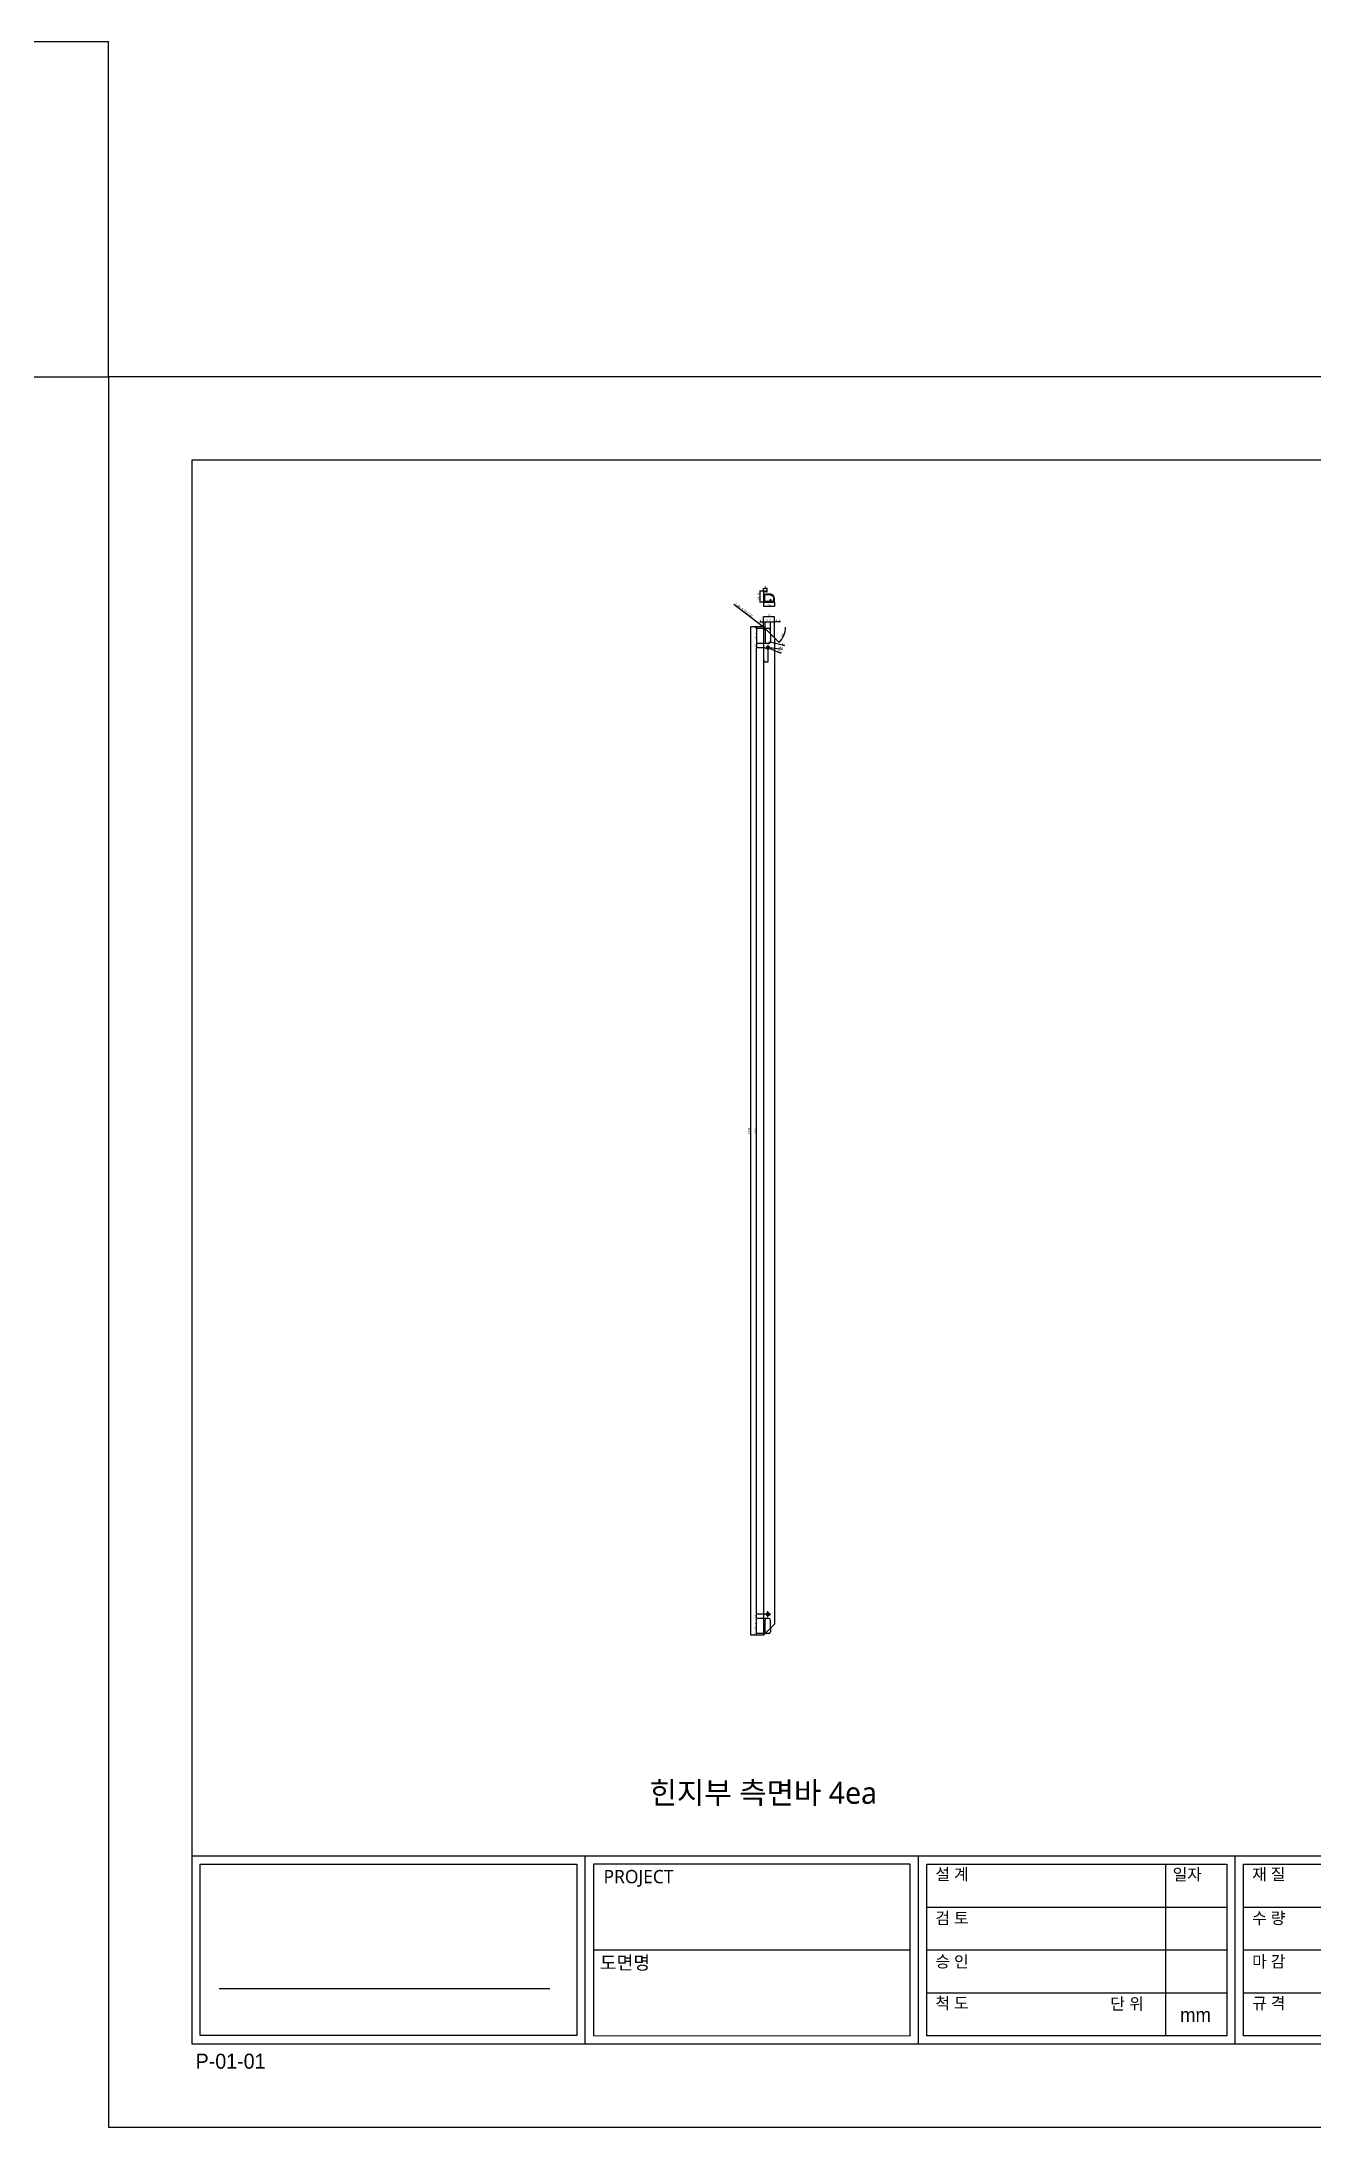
# Model space of a CAD drawing. Header units: millimetres. Extents: x -44117 to 256353, y -2095463 to 65325.
# Drawn here: x -16519 to -13493, y 57733 to 62698 of the extents above; entities that cross this region are included whole.
import ezdxf

# ---------------------------------------------------------------- set-up
doc = ezdxf.new("R2010")
doc.units = ezdxf.units.MM
doc.header["$LTSCALE"] = 10
doc.linetypes.add('CENTER', pattern=[50.8, 31.75, -6.35, 6.35, -6.35])
doc.linetypes.add('HIDDEN', pattern=[9.525, 6.35, -3.175])
doc.layers.add('cen', color=1, linetype='CENTER')
doc.layers.add('hid', color=8, linetype='HIDDEN')
doc.styles.add('고딕', font='')
doc.styles.get('고딕').set_extended_font_data('HYgtrE')
doc.dimstyles.new('hi01 a4 - 1scale', dxfattribs={"dimtxt": 5, "dimasz": 0.5, "dimexe": 0.3, "dimexo": 0.3, "dimgap": 0.2, "dimtad": 1, "dimdec": 1, "dimdsep": 46, "dimtxsty": 'Standard', "dimcen": 1, "dimclrd": 251, "dimclre": 251, "dimclrt": 3, "dimadec": 1, "dimazin": 2, "dimtfac": 1, "dimtdec": 1, "dimtix": 1, "dimtmove": 1, "dimatfit": 3, "dimfxl": 0, "dimarcsym": 0})

# ---------------------------------------------------------------- blocks, each defined once
blk = doc.blocks.new('A$C2EC13F1B')
at = {"color": 7}
for p, q in [((-3.67, -0.83), (-1.17, 4.17)), ((-1.17, 4.17), (1.33, -0.83))]:
    blk.add_line(p, q, dxfattribs=at)
blk.add_lwpolyline([(-3.67, -0.83), (1.33, -0.83)], dxfattribs=at)
blk = doc.blocks.new('a4 1scale')
at = {"color": 8}
for p, q in [((-15144.83, -4477.05), (-14867.83, -4477.05)), ((-15097.66, -4499.61), (-15097.66, -4477.05)), ((-15057.67, -4499.62), (-15057.67, -4477.06)), ((-15028.06, -4478.06), (-15028.06, -4498.62)), ((-15019.68, -4499.62), (-15019.68, -4477.06)), ((-14981.69, -4499.62), (-14981.69, -4477.06)), ((-14943.7, -4499.62), (-14943.7, -4477.06)), ((-14905.71, -4499.62), (-14905.71, -4477.06)), ((-14980.9, -4480.63), (-14944.7, -4480.63)), ((-14975.07, -4480.63), (-14975.07, -4498.62)), ((-14952.08, -4480.63), (-14952.08, -4498.62)), ((-14942.91, -4480.63), (-14906.71, -4480.63)), ((-15056.67, -4483.2), (-15020.68, -4483.2)), ((-15018.68, -4483.2), (-14982.69, -4483.2)), ((-15096.66, -4488.33), (-15058.67, -4488.34)), ((-15056.67, -4488.34), (-15020.68, -4488.34)), ((-15018.68, -4488.34), (-14982.69, -4488.34)), ((-14980.9, -4486.63), (-14944.7, -4486.63)), ((-14942.91, -4486.63), (-14906.71, -4486.63)), ((-15141.53, -4492.95), (-15101.88, -4492.95)), ((-14980.9, -4492.63), (-14944.7, -4492.63)), ((-14942.91, -4492.63), (-14906.71, -4492.63)), ((-15056.67, -4493.48), (-15020.68, -4493.48)), ((-15018.68, -4493.48), (-14982.69, -4493.48))]:
    blk.add_line(p, q, dxfattribs=at)
for points in [[(-15154.83, -4509.61), (-14857.83, -4509.61), (-14857.83, -4299.61), (-15154.83, -4299.61)], [(-15144.83, -4499.61), (-14867.83, -4499.61), (-14867.83, -4309.61), (-15144.83, -4309.61)]]:
    blk.add_lwpolyline(points, close=True)
for points in [[(-15143.82, -4478.05), (-15098.66, -4478.05), (-15098.66, -4498.61), (-15143.83, -4498.61)], [(-15058.67, -4478.06), (-15096.66, -4478.05), (-15096.66, -4498.61), (-15058.66, -4498.62)], [(-15056.67, -4478.06), (-15020.68, -4478.06), (-15020.68, -4498.62), (-15056.67, -4498.62)], [(-15018.68, -4478.06), (-14982.69, -4478.06), (-14982.69, -4498.62), (-15018.68, -4498.62)]]:
    blk.add_lwpolyline(points, close=True, dxfattribs=at)
for points in [[(-14944.7, -4480.63), (-14944.7, -4498.62), (-14980.9, -4498.62), (-14980.9, -4480.63)], [(-14906.71, -4480.63), (-14906.71, -4498.62), (-14942.91, -4498.62), (-14942.91, -4480.63)]]:
    blk.add_lwpolyline(points, dxfattribs=at)
at = {"color": 8, "xscale": 0.7469071166727064, "yscale": 0.7469071166727064, "zscale": 0.7469071166727064}
for p in [(-14977.06, -4485.3), (-14977.06, -4491.3), (-14977.06, -4497.29)]:
    blk.add_blockref('A$C2EC13F1B', p, dxfattribs=at)
at = {"color": 8, "style": '고딕'}
for s, insert, char_height, width, attachment_point in [('{\\fMalgun Gothic|b0|i0|c129|p50;설 계}', (-15055.65, -4478.55), 1.4003, 21.6513, 1), ('{\\fMalgun Gothic|b0|i0|c129|p50;재 질}', (-15017.66, -4478.55), 1.4003, 21.6513, 1), ('{\\fMalgun Gothic|b0|i0|c129|p50;수정사항}', (-14980.67, -4478.55), 1.4003, 21.6513, 1), ('{\\fMalgun Gothic|b0|i0|c129|p50;도면 no.}', (-14941.63, -4478.55), 1.4003, 21.6513, 1), ('{\\fMalgun Gothic|b0|i0|c129|p50;PROJECT}', (-15095.45, -4478.74), 1.6004, 37.4801, 1), ('{\\fGulim|b0|i0|c129|p50;일자}', (-15027.2, -4478.57), 1.4, 24.7824, 1), ('{\\fMalgun Gothic|b0|i0|c129|p50;Note.}', (-14903.64, -4478.55), 1.4003, 21.6513, 1), ('{\\fMalgun Gothic|b0|i0|c129|p50;no.}', (-14980.32, -4481.07), 0.96, 25.9815, 1), ('{\\fMalgun Gothic|b0|i0|c129|p50;내용}', (-14974.49, -4481.07), 0.96, 25.9815, 1), ('{\\fMalgun Gothic|b0|i0|c129|p50;일자}', (-14951.5, -4481.07), 0.96, 25.9815, 1), ('{\\fGulim|b0|i0|c129|p50;완\\fMalgun Gothic|b0|i0|c129|p50;제품}', (-14941.66, -4481.32), 1.4003, 21.6513, 1), ('{\\fMalgun Gothic|b0|i0|c129|p50;검 토}', (-15055.65, -4483.82), 1.4003, 21.6513, 1), ('{\\fMalgun Gothic|b0|i0|c129|p50;수 량}', (-15017.66, -4483.82), 1.4003, 21.6513, 1), ('{\\fMalgun Gothic|b0|i0|c129|p50;반제품}', (-14941.66, -4487.32), 1.4003, 21.6513, 1), ('{\\fMalgun Gothic|b0|i0|c129|p50;도면명}', (-15095.89, -4489.07), 1.6004, 37.4801, 1), ('{\\fMalgun Gothic|b0|i0|c129|p50;승 인}', (-15055.65, -4489.02), 1.4003, 21.6513, 1), ('{\\fMalgun Gothic|b0|i0|c129|p50;마 감}', (-15017.66, -4489.02), 1.4003, 21.6513, 1), ('{\\fMalgun Gothic|b0|i0|c129|p50;Page}', (-14941.66, -4493.32), 1.4003, 21.6513, 1), ('{\\fMalgun Gothic|b0|i0|c129|p50;척 도 }', (-15055.65, -4494.02), 1.4003, 21.6513, 1), ('{\\fGulim|b0|i0|c129|p50;단 위}', (-15034.68, -4494.09), 1.4003, 21.6513, 1), ('mm', (-15024.45, -4496.13), 1.7, 15.2516, 5), ('{\\fMalgun Gothic|b0|i0|c129|p50;규 격 }', (-15017.66, -4494.02), 1.4003, 21.6513, 1), ('{\\C8;P-01-01}', (-15144.37, -4500.78), 1.8004, 27.0059, 1), ('{\\C8;A4 ( 297 X 210 )}', (-14868.4, -4500.78), 1.8004, 27.0059, 3)]:
    blk.add_mtext(s, dxfattribs=dict(at, insert=insert, char_height=char_height, width=width, attachment_point=attachment_point))
blk = doc.blocks.new('*D844')
at = {"color": 251, "lineweight": -2, "transparency": 16777216}
for p, q in [((-14801.7, 61305), (-14801.7, 61329.7)), ((-14801.2, 61329.4), (-14776.2, 61329.4)), ((-14775.7, 61279), (-14775.7, 61329.7))]:
    blk.add_line(p, q, dxfattribs=at)
at = {"color": 251, "transparency": 16777216}
for points in [[(-14801.2, 61329.4), (-14801.2, 61329.3), (-14801.7, 61329.4)], [(-14776.2, 61329.4), (-14776.2, 61329.3), (-14775.7, 61329.4)]]:
    blk.add_solid(points, dxfattribs=at)
at = {"layer": 'Defpoints', "color": 0, "transparency": 16777216}
for p in [(-14775.7, 61329.4), (-14801.7, 61304.7), (-14775.7, 61278.7)]:
    blk.add_point(p, dxfattribs=at)
at = {"color": 3, "transparency": 16777216, "insert": (-14788.7, 61332.1), "char_height": 5, "attachment_point": 5}
blk.add_mtext('26', dxfattribs=at)
blk = doc.blocks.new('*D845')
at = {"color": 251, "lineweight": -2, "transparency": 16777216}
for p, q in [((-14802, 61304.7), (-14818.2, 61304.7)), ((-14794, 61300.7), (-14818.2, 61300.7)), ((-14817.9, 61304.2), (-14817.9, 61301.2))]:
    blk.add_line(p, q, dxfattribs=at)
at = {"color": 251, "transparency": 16777216}
for points in [[(-14818, 61304.2), (-14817.8, 61304.2), (-14817.9, 61304.7)], [(-14818, 61301.2), (-14817.8, 61301.2), (-14817.9, 61300.7)]]:
    blk.add_solid(points, dxfattribs=at)
at = {"layer": 'Defpoints', "color": 0, "transparency": 16777216}
for p in [(-14817.9, 61300.7), (-14801.7, 61304.7), (-14793.7, 61300.7)]:
    blk.add_point(p, dxfattribs=at)
at = {"color": 3, "transparency": 16777216, "insert": (-14820.6, 61302.7), "char_height": 5, "attachment_point": 5, "rotation": 90}
blk.add_mtext('4', dxfattribs=at)
blk = doc.blocks.new('*D846')
at = {"color": 251, "lineweight": -2, "transparency": 16777216}
for p, q in [((-14802, 61300.7), (-14818.2, 61300.7)), ((-14817.9, 61300.2), (-14817.9, 61265.7)), ((-14794, 61265.2), (-14818.2, 61265.2))]:
    blk.add_line(p, q, dxfattribs=at)
at = {"color": 251, "transparency": 16777216}
for points in [[(-14818, 61300.2), (-14817.8, 61300.2), (-14817.9, 61300.7)], [(-14818, 61265.7), (-14817.8, 61265.7), (-14817.9, 61265.2)]]:
    blk.add_solid(points, dxfattribs=at)
at = {"layer": 'Defpoints', "color": 0, "transparency": 16777216}
for p in [(-14801.7, 61300.7), (-14817.9, 61265.2), (-14793.7, 61265.2)]:
    blk.add_point(p, dxfattribs=at)
at = {"color": 3, "transparency": 16777216, "insert": (-14820.6, 61283), "char_height": 5, "attachment_point": 5, "rotation": 90}
blk.add_mtext('35.5', dxfattribs=at)
blk = doc.blocks.new('*D847')
at = {"color": 251, "lineweight": -2, "transparency": 16777216}
for p, q in [((-14802, 61265.2), (-14818.2, 61265.2)), ((-14798.5, 61255.2), (-14818.2, 61255.2)), ((-14817.9, 61264.7), (-14817.9, 61255.7))]:
    blk.add_line(p, q, dxfattribs=at)
at = {"color": 251, "transparency": 16777216}
for points in [[(-14818, 61264.7), (-14817.8, 61264.7), (-14817.9, 61265.2)], [(-14818, 61255.7), (-14817.8, 61255.7), (-14817.9, 61255.2)]]:
    blk.add_solid(points, dxfattribs=at)
at = {"layer": 'Defpoints', "color": 0, "transparency": 16777216}
for p in [(-14817.9, 61255.2), (-14801.7, 61265.2), (-14798.2, 61255.2)]:
    blk.add_point(p, dxfattribs=at)
at = {"color": 3, "transparency": 16777216, "insert": (-14820.6, 61260.2), "char_height": 5, "attachment_point": 5, "rotation": 90}
blk.add_mtext('10', dxfattribs=at)
blk = doc.blocks.new('*D848')
at = {"color": 251, "lineweight": -2, "transparency": 16777216}
blk.add_line((-14775.5, 61278.5), (-14764.3, 61267.4), dxfattribs=at)
blk.add_arc((-14801.7, 61304.7), 52.6, 315.545, 359.455, dxfattribs=at)
at = {"color": 251, "transparency": 16777216}
for points in [[(-14749.2, 61304.2), (-14749.1, 61304.2), (-14749.1, 61304.7)], [(-14764.1, 61267.9), (-14764.3, 61268), (-14764.5, 61267.6)]]:
    blk.add_solid(points, dxfattribs=at)
at = {"layer": 'Defpoints', "color": 0, "transparency": 16777216}
for p in [(-14801.7, 61304.7), (-14801.7, 61304.7), (-14775.7, 61278.7), (-14756.2, 61278.5), (-14733.2, 61304.7)]:
    blk.add_point(p, dxfattribs=at)
at = {"color": 3, "transparency": 16777216, "insert": (-14755.6, 61285.7), "char_height": 5, "attachment_point": 5, "rotation": 67.5}
blk.add_mtext('45°', dxfattribs=at)
blk = doc.blocks.new('*D833')
at = {"color": 251, "lineweight": -2, "transparency": 16777216}
for p, q in [((-14794, 58908.7), (-14818.2, 58908.7)), ((-14802, 58904.7), (-14818.2, 58904.7)), ((-14817.9, 58905.2), (-14817.9, 58908.2))]:
    blk.add_line(p, q, dxfattribs=at)
at = {"color": 251, "transparency": 16777216}
for points in [[(-14818, 58908.2), (-14817.8, 58908.2), (-14817.9, 58908.7)], [(-14818, 58905.2), (-14817.8, 58905.2), (-14817.9, 58904.7)]]:
    blk.add_solid(points, dxfattribs=at)
at = {"layer": 'Defpoints', "color": 0, "transparency": 16777216}
for p in [(-14817.9, 58908.7), (-14801.7, 58904.7), (-14793.7, 58908.7)]:
    blk.add_point(p, dxfattribs=at)
at = {"color": 3, "transparency": 16777216, "insert": (-14820.6, 58906.7), "char_height": 5, "attachment_point": 5, "rotation": 90}
blk.add_mtext('4', dxfattribs=at)
blk = doc.blocks.new('*D834')
at = {"color": 251, "lineweight": -2, "transparency": 16777216}
for p, q in [((-14794, 58944.2), (-14818.2, 58944.2)), ((-14817.9, 58909.2), (-14817.9, 58943.7)), ((-14802, 58908.7), (-14818.2, 58908.7))]:
    blk.add_line(p, q, dxfattribs=at)
at = {"color": 251, "transparency": 16777216}
for points in [[(-14818, 58943.7), (-14817.8, 58943.7), (-14817.9, 58944.2)], [(-14818, 58909.2), (-14817.8, 58909.2), (-14817.9, 58908.7)]]:
    blk.add_solid(points, dxfattribs=at)
at = {"layer": 'Defpoints', "color": 0, "transparency": 16777216}
for p in [(-14817.9, 58944.2), (-14793.7, 58944.2), (-14801.7, 58908.7)]:
    blk.add_point(p, dxfattribs=at)
at = {"color": 3, "transparency": 16777216, "insert": (-14820.6, 58926.5), "char_height": 5, "attachment_point": 5, "rotation": 90}
blk.add_mtext('35.5', dxfattribs=at)
blk = doc.blocks.new('*D849')
at = {"color": 251, "lineweight": -2, "transparency": 16777216}
for p, q in [((-14798.5, 58954.2), (-14818.2, 58954.2)), ((-14802, 58944.2), (-14818.2, 58944.2)), ((-14817.9, 58944.7), (-14817.9, 58953.7))]:
    blk.add_line(p, q, dxfattribs=at)
at = {"color": 251, "transparency": 16777216}
for points in [[(-14818, 58953.7), (-14817.8, 58953.7), (-14817.9, 58954.2)], [(-14818, 58944.7), (-14817.8, 58944.7), (-14817.9, 58944.2)]]:
    blk.add_solid(points, dxfattribs=at)
at = {"layer": 'Defpoints', "color": 0, "transparency": 16777216}
for p in [(-14817.9, 58954.2), (-14801.7, 58944.2), (-14798.2, 58954.2)]:
    blk.add_point(p, dxfattribs=at)
at = {"color": 3, "transparency": 16777216, "insert": (-14820.6, 58949.2), "char_height": 5, "attachment_point": 5, "rotation": 90}
blk.add_mtext('10', dxfattribs=at)
blk = doc.blocks.new('*D850')
at = {"color": 251, "lineweight": -2, "transparency": 16777216}
for p, q in [((-14798.5, 61255.2), (-14818.2, 61255.2)), ((-14817.9, 58954.7), (-14817.9, 61254.7)), ((-14798.5, 58954.2), (-14818.2, 58954.2))]:
    blk.add_line(p, q, dxfattribs=at)
at = {"color": 251, "transparency": 16777216}
for points in [[(-14818, 61254.7), (-14817.8, 61254.7), (-14817.9, 61255.2)], [(-14818, 58954.7), (-14817.8, 58954.7), (-14817.9, 58954.2)]]:
    blk.add_solid(points, dxfattribs=at)
at = {"layer": 'Defpoints', "color": 0, "transparency": 16777216}
for p in [(-14817.9, 61255.2), (-14798.2, 61255.2), (-14798.2, 58954.2)]:
    blk.add_point(p, dxfattribs=at)
at = {"color": 3, "transparency": 16777216, "insert": (-14820.6, 60104.7), "char_height": 5, "attachment_point": 5, "rotation": 90}
blk.add_mtext('2301', dxfattribs=at)
blk = doc.blocks.new('*D851')
at = {"color": 251, "lineweight": -2, "transparency": 16777216}
for p, q in [((-14802, 61304.7), (-14832.9, 61304.7)), ((-14832.6, 61304.2), (-14832.6, 58905.2)), ((-14802, 58904.7), (-14832.9, 58904.7))]:
    blk.add_line(p, q, dxfattribs=at)
at = {"color": 251, "transparency": 16777216}
for points in [[(-14832.7, 61304.2), (-14832.5, 61304.2), (-14832.6, 61304.7)], [(-14832.7, 58905.2), (-14832.5, 58905.2), (-14832.6, 58904.7)]]:
    blk.add_solid(points, dxfattribs=at)
at = {"layer": 'Defpoints', "color": 0, "transparency": 16777216}
for p in [(-14801.7, 61304.7), (-14832.6, 58904.7), (-14801.7, 58904.7)]:
    blk.add_point(p, dxfattribs=at)
at = {"color": 3, "transparency": 16777216, "insert": (-14835.3, 60104.7), "char_height": 5, "attachment_point": 5, "rotation": 90}
blk.add_mtext('2400', dxfattribs=at)
blk = doc.blocks.new('*D852')
at = {"color": 251, "lineweight": -2, "transparency": 16777216}
for p, q in [((-14795.7, 61255.8), (-14796.2, 61255.8)), ((-14795.2, 61255.7), (-14787.2, 61254.7)), ((-14756.9, 61251.1), (-14786.7, 61254.7))]:
    blk.add_line(p, q, dxfattribs=at)
at = {"color": 251, "transparency": 16777216}
for points in [[(-14795.7, 61255.9), (-14795.7, 61255.7), (-14795.2, 61255.7)], [(-14786.7, 61254.8), (-14786.8, 61254.6), (-14787.2, 61254.7)]]:
    blk.add_solid(points, dxfattribs=at)
at = {"layer": 'Defpoints', "color": 0, "transparency": 16777216}
for p in [(-14795.2, 61255.7), (-14787.2, 61254.7)]:
    blk.add_point(p, dxfattribs=at)
at = {"color": 3, "transparency": 16777216, "insert": (-14760.9, 61254.3), "char_height": 5, "attachment_point": 5, "rotation": 353.0474}
blk.add_mtext('∅8', dxfattribs=at)
blk = doc.blocks.new('*D853')
at = {"color": 251, "lineweight": -2, "transparency": 16777216}
for p, q in [((-14793.5, 61256.3), (-14794, 61256.5)), ((-14793, 61256), (-14789.4, 61254.4)), ((-14760.2, 61241.4), (-14788.9, 61254.2))]:
    blk.add_line(p, q, dxfattribs=at)
at = {"color": 251, "transparency": 16777216}
for points in [[(-14793.5, 61256.3), (-14793.5, 61256.2), (-14793, 61256)], [(-14788.9, 61254.3), (-14789, 61254.1), (-14789.4, 61254.4)]]:
    blk.add_solid(points, dxfattribs=at)
at = {"layer": 'Defpoints', "color": 0, "transparency": 16777216}
for p in [(-14793, 61256), (-14789.4, 61254.4)]:
    blk.add_point(p, dxfattribs=at)
at = {"color": 3, "transparency": 16777216, "insert": (-14763, 61245.6), "char_height": 5, "attachment_point": 5, "rotation": 335.9571}
blk.add_mtext('∅4', dxfattribs=at)
blk = doc.blocks.new('*D854')
at = {"color": 251, "lineweight": -2, "transparency": 16777216}
for p, q in [((-14810.6, 61316.8), (-14801.7, 61316.8)), ((-14801.7, 61305), (-14801.7, 61317.1)), ((-14801.2, 61316.8), (-14798.2, 61316.8)), ((-14797.7, 61297), (-14797.7, 61317.1))]:
    blk.add_line(p, q, dxfattribs=at)
at = {"color": 251, "transparency": 16777216}
for points in [[(-14801.2, 61316.9), (-14801.2, 61316.7), (-14801.7, 61316.8)], [(-14798.2, 61316.9), (-14798.2, 61316.7), (-14797.7, 61316.8)]]:
    blk.add_solid(points, dxfattribs=at)
at = {"layer": 'Defpoints', "color": 0, "transparency": 16777216}
for p in [(-14801.7, 61304.7), (-14797.7, 61316.8), (-14797.7, 61296.7)]:
    blk.add_point(p, dxfattribs=at)
at = {"color": 3, "transparency": 16777216, "insert": (-14808.7, 61319.5), "char_height": 5, "attachment_point": 5}
blk.add_mtext('4', dxfattribs=at)
blk = doc.blocks.new('*D855')
at = {"color": 251, "lineweight": -2, "transparency": 16777216}
for p, q in [((-14798.2, 61316.8), (-14798.7, 61316.8)), ((-14797.7, 61297), (-14797.7, 61317.1)), ((-14797.7, 61316.8), (-14785.2, 61316.8)), ((-14785.2, 61297), (-14785.2, 61317.1)), ((-14784.7, 61316.8), (-14784.2, 61316.8))]:
    blk.add_line(p, q, dxfattribs=at)
at = {"color": 251, "transparency": 16777216}
for points in [[(-14798.2, 61316.9), (-14798.2, 61316.7), (-14797.7, 61316.8)], [(-14784.7, 61316.9), (-14784.7, 61316.7), (-14785.2, 61316.8)]]:
    blk.add_solid(points, dxfattribs=at)
at = {"layer": 'Defpoints', "color": 0, "transparency": 16777216}
for p in [(-14797.7, 61296.7), (-14785.2, 61316.8), (-14785.2, 61296.7)]:
    blk.add_point(p, dxfattribs=at)
at = {"color": 3, "transparency": 16777216, "insert": (-14791.5, 61319.5), "char_height": 5, "attachment_point": 5}
blk.add_mtext('12.5', dxfattribs=at)
blk = doc.blocks.new('*D856')
at = {"color": 251, "lineweight": -2, "transparency": 16777216}
for p, q in [((-14785.2, 61297), (-14785.2, 61317.1)), ((-14784.7, 61316.8), (-14776.2, 61316.8)), ((-14775.7, 61297), (-14775.7, 61317.1)), ((-14761.4, 61316.8), (-14775.7, 61316.8))]:
    blk.add_line(p, q, dxfattribs=at)
at = {"color": 251, "transparency": 16777216}
for points in [[(-14784.7, 61316.9), (-14784.7, 61316.7), (-14785.2, 61316.8)], [(-14776.2, 61316.9), (-14776.2, 61316.7), (-14775.7, 61316.8)]]:
    blk.add_solid(points, dxfattribs=at)
at = {"layer": 'Defpoints', "color": 0, "transparency": 16777216}
for p in [(-14785.2, 61296.7), (-14775.7, 61316.8), (-14775.7, 61296.7)]:
    blk.add_point(p, dxfattribs=at)
at = {"color": 3, "transparency": 16777216, "insert": (-14766.6, 61319.5), "char_height": 5, "attachment_point": 5}
blk.add_mtext('9.5', dxfattribs=at)
blk = doc.blocks.new('*D857')
at = {"color": 251, "lineweight": -2, "transparency": 16777216}
for p, q in [((-14789.2, 61269.2), (-14785.3, 61268.3)), ((-14751.1, 61259.7), (-14784.8, 61268.1))]:
    blk.add_line(p, q, dxfattribs=at)
at = {"color": 251, "transparency": 16777216}
blk.add_solid([(-14784.8, 61268.2), (-14784.9, 61268.1), (-14785.3, 61268.3)], dxfattribs=at)
at = {"layer": 'Defpoints', "color": 0, "transparency": 16777216}
for p in [(-14789.2, 61269.2), (-14785.3, 61268.3)]:
    blk.add_point(p, dxfattribs=at)
at = {"color": 3, "transparency": 16777216, "insert": (-14754.7, 61263.4), "char_height": 5, "attachment_point": 5, "rotation": 345.9336}
blk.add_mtext('R4', dxfattribs=at)
blk = doc.blocks.new('*D858')
at = {"color": 251, "lineweight": -2, "transparency": 16777216}
for p, q in [((-14801.7, 61389.5), (-14801.7, 61397.2)), ((-14801.2, 61396.9), (-14793.2, 61396.9)), ((-14792.7, 61389.2), (-14792.7, 61397.2))]:
    blk.add_line(p, q, dxfattribs=at)
at = {"color": 251, "transparency": 16777216}
for points in [[(-14801.2, 61397), (-14801.2, 61396.8), (-14801.7, 61396.9)], [(-14793.2, 61397), (-14793.2, 61396.8), (-14792.7, 61396.9)]]:
    blk.add_solid(points, dxfattribs=at)
at = {"layer": 'Defpoints', "color": 0, "transparency": 16777216}
for p in [(-14801.7, 61389.2), (-14792.7, 61396.9), (-14792.7, 61388.9)]:
    blk.add_point(p, dxfattribs=at)
at = {"color": 3, "transparency": 16777216, "insert": (-14797.2, 61399.6), "char_height": 5, "attachment_point": 5}
blk.add_mtext('9', dxfattribs=at)
blk = doc.blocks.new('*D859')
at = {"color": 251, "lineweight": -2, "transparency": 16777216}
for p, q in [((-14801, 61390.2), (-14810.9, 61390.2)), ((-14810.6, 61389.7), (-14810.6, 61363.9)), ((-14801, 61363.4), (-14810.9, 61363.4))]:
    blk.add_line(p, q, dxfattribs=at)
at = {"color": 251, "transparency": 16777216}
for points in [[(-14810.7, 61389.7), (-14810.5, 61389.7), (-14810.6, 61390.2)], [(-14810.7, 61363.9), (-14810.5, 61363.9), (-14810.6, 61363.4)]]:
    blk.add_solid(points, dxfattribs=at)
at = {"layer": 'Defpoints', "color": 0, "transparency": 16777216}
for p in [(-14800.7, 61390.2), (-14810.6, 61363.4), (-14800.7, 61363.4)]:
    blk.add_point(p, dxfattribs=at)
at = {"color": 3, "transparency": 16777216, "insert": (-14813.3, 61376.8), "char_height": 5, "attachment_point": 5, "rotation": 90}
blk.add_mtext('26.8', dxfattribs=at)
blk = doc.blocks.new('*D860')
at = {"color": 251, "lineweight": -2, "transparency": 16777216}
for p, q in [((-14801.7, 61363.6), (-14801.7, 61353.5)), ((-14801.2, 61353.8), (-14776.2, 61353.8)), ((-14775.7, 61363.6), (-14775.7, 61353.5))]:
    blk.add_line(p, q, dxfattribs=at)
at = {"color": 251, "transparency": 16777216}
for points in [[(-14801.2, 61353.9), (-14801.2, 61353.7), (-14801.7, 61353.8)], [(-14776.2, 61353.9), (-14776.2, 61353.7), (-14775.7, 61353.8)]]:
    blk.add_solid(points, dxfattribs=at)
at = {"layer": 'Defpoints', "color": 0, "transparency": 16777216}
for p in [(-14801.7, 61363.9), (-14775.7, 61363.9), (-14775.7, 61353.8)]:
    blk.add_point(p, dxfattribs=at)
at = {"color": 3, "transparency": 16777216, "insert": (-14788.7, 61356.5), "char_height": 5, "attachment_point": 5}
blk.add_mtext('26', dxfattribs=at)
blk = doc.blocks.new('*D861')
at = {"color": 251, "lineweight": -2, "transparency": 16777216}
for p, q in [((-14802.2, 61221.3), (-14802.7, 61221.3)), ((-14801.7, 61242.8), (-14801.7, 61221)), ((-14801.7, 61221.3), (-14791.2, 61221.3)), ((-14791.2, 61247.9), (-14791.2, 61221)), ((-14790.7, 61221.3), (-14790.2, 61221.3))]:
    blk.add_line(p, q, dxfattribs=at)
at = {"color": 251, "transparency": 16777216}
for points in [[(-14802.2, 61221.4), (-14802.2, 61221.2), (-14801.7, 61221.3)], [(-14790.7, 61221.4), (-14790.7, 61221.2), (-14791.2, 61221.3)]]:
    blk.add_solid(points, dxfattribs=at)
at = {"layer": 'Defpoints', "color": 0, "transparency": 16777216}
for p in [(-14801.7, 61243.1), (-14791.2, 61248.2), (-14791.2, 61221.3)]:
    blk.add_point(p, dxfattribs=at)
at = {"color": 3, "transparency": 16777216, "insert": (-14796.5, 61224), "char_height": 5, "attachment_point": 5}
blk.add_mtext('10.5', dxfattribs=at)
blk = doc.blocks.new('*D843')
at = {"color": 251, "lineweight": -2, "transparency": 16777216}
for p, q in [((-14872.6, 61358.8), (-14802, 61304.8)), ((-14801.2, 61304.2), (-14801.6, 61304.5))]:
    blk.add_line(p, q, dxfattribs=at)
at = {"color": 251, "transparency": 16777216}
blk.add_solid([(-14802, 61304.9), (-14802.1, 61304.8), (-14801.6, 61304.5)], dxfattribs=at)
at = {"layer": 'Defpoints', "color": 0, "transparency": 16777216}
for p in [(-14801.6, 61304.5), (-14801.2, 61304.2)]:
    blk.add_point(p, dxfattribs=at)
at = {"color": 3, "transparency": 16777216, "insert": (-14848.9, 61344.5), "char_height": 5, "attachment_point": 5, "rotation": 322.5986}
blk.add_mtext('2-R0.5{\\f굴림|b0|i0|c129|p50; 코너가공}', dxfattribs=at)

msp = doc.modelspace()

# ---------------------------------------------------------------- linework, layer by layer
for p, q in [((-14801.71173, 61304.73338), (-14775.71426, 61278.73592)), ((-14801.71173, 61304.73338), (-14801.71173, 58904.73338)), ((-14797.71173, 61296.73338), (-14797.71173, 61269.23338)), ((-14785.21173, 61288.23338), (-14785.21173, 61269.23338)), ((-14775.71426, 61278.73592), (-14775.71426, 58930.73085)), ((-14789.21173, 61265.23338), (-14793.71173, 61265.23338)), ((-14797.71173, 58912.73338), (-14797.71173, 58940.23338)), ((-14789.21173, 58944.23338), (-14793.71173, 58944.23338)), ((-14785.21173, 58921.23338), (-14785.21173, 58940.23338)), ((-14801.71173, 58904.73338), (-14775.71426, 58930.73085))]:
    msp.add_line(p, q)
msp.add_lwpolyline([(-17235.26941, 61900.36753), (-16360.70609, 61900.36753), (-16360.70609, 62697.9224), (-17235.26941, 62697.9224)], close=True)
for points in [[(-14801.21173, 61363.36584), (-14776.21426, 61363.36584, 0.4142135624), (-14775.71426, 61363.86584), (-14775.71426, 61373.06422, 0.4142135624), (-14776.01426, 61373.36422), (-14776.01932, 61373.36422, -0.4043730092), (-14776.31915, 61373.65411, 0.022416536), (-14776.37962, 61374.42247, -0.4043730092), (-14776.12883, 61374.75569, 0.424123069), (-14775.88121, 61375.10889, 0.022416536), (-14776.07369, 61375.91062, 0.424123069), (-14776.45467, 61376.11291, -0.4043730092), (-14776.8294, 61376.29595, 0.022416536), (-14777.12435, 61377.00803, -0.4043730092), (-14776.98881, 61377.40244, 0.424123069), (-14776.86245, 61377.81487, 0.022416536), (-14777.29326, 61378.51788, 0.424123069), (-14777.7181, 61378.59253, -0.4043730092), (-14778.13106, 61378.65082, 0.022416536), (-14778.63162, 61379.2369, -0.4043730092), (-14778.62459, 61379.65389, 0.4241230691), (-14778.63186, 61380.08519, 0.022416536), (-14779.25883, 61380.62066, 0.424123069), (-14779.68595, 61380.56038, -0.4043730092), (-14780.09671, 61380.4882, 0.022416536), (-14780.75387, 61380.89091, -0.4043730092), (-14780.87604, 61381.28967, 0.424123069), (-14781.01624, 61381.69761, 0.022416536), (-14781.77799, 61382.01314, 0.4241230691), (-14782.16557, 61381.82381, -0.4043730092), (-14782.53393, 61381.62824, 0.022416536), (-14783.28337, 61381.80816, -0.4043730092), (-14783.52279, 61382.14965, 0.424123069), (-14783.78218, 61382.4943, 0.0308511276), (-14784.91426, 61382.56422), (-14794.21173, 61382.56422, 0.4142135624), (-14794.51173, 61382.26422), (-14794.51173, 61382.16422, -0.4142135624), (-14794.71173, 61381.96422), (-14800.21173, 61381.96422, -0.4142135624), (-14800.51173, 61382.26422), (-14800.51173, 61388.86422, -0.4142135624), (-14800.21173, 61389.16422), (-14794.71173, 61389.16422, -0.4142135624), (-14794.51173, 61388.96422), (-14794.51173, 61388.86422, 0.4142135624), (-14794.21173, 61388.56422), (-14793.01173, 61388.56422, 0.855700792), (-14792.92009, 61389.14988), (-14794.76114, 61390.16422), (-14800.71173, 61390.16422, 0.4142135624), (-14801.71173, 61389.16422), (-14801.71173, 61363.86584, 0.4142135623), (-14801.21173, 61363.36584)], [(-14784.01173, 61379.16422), (-14784.01173, 61380.96422), (-14799.21173, 61380.96422), (-14799.21173, 61366.36422), (-14785.51173, 61366.36422), (-14785.51173, 61370.16422, -0.4142135624), (-14785.31173, 61370.36422), (-14784.41173, 61370.36422, -0.4142135624), (-14784.21173, 61370.16422), (-14784.21173, 61366.36422), (-14777.31426, 61366.36422), (-14777.31426, 61373.36422, 0.2205202393), (-14780.00305, 61379.16422), (-14784.01173, 61379.16422)]]:
    msp.add_lwpolyline(points, format="xyb", close=True)
for centre, radius in [((-14791.21173, 61255.23338), 4), ((-14791.21173, 61255.23338), 2), ((-14791.21173, 58954.23338), 4), ((-14791.21173, 58954.23338), 2)]:
    msp.add_circle(centre, radius)
for centre, radius, start, end in [((-14801.21173, 61304.23338), 0.5, 135, 180), ((-14793.71173, 61296.73338), 4, 135, 180), ((-14793.71173, 61269.23338), 4, 180, 270), ((-14789.21173, 61269.23338), 4, 270, 0), ((-14793.71173, 58940.23338), 4, 90, 180), ((-14789.21173, 58940.23338), 4, 0, 90), ((-14793.71173, 58912.73338), 4, 180, 225)]:
    msp.add_arc(centre, radius, start, end)
at = {"layer": 'cen'}
for p, q in [((-14798.21173, 61255.23338), (-14784.21173, 61255.23338)), ((-14791.21173, 61262.23338), (-14791.21173, 61248.23338)), ((-14798.21173, 58954.23338), (-14784.21173, 58954.23338)), ((-14791.21173, 58947.23338), (-14791.21173, 58961.23338))]:
    msp.add_line(p, q, dxfattribs=at)
at = {"layer": 'hid'}
for p, q in [((-14789.21173, 61300.73338), (-14793.71173, 61300.73338)), ((-14785.21173, 61288.23338), (-14785.21173, 61296.73338)), ((-14789.21173, 58908.73338), (-14793.71173, 58908.73338)), ((-14785.21173, 58921.23338), (-14785.21173, 58912.73338))]:
    msp.add_line(p, q, dxfattribs=at)
for centre, start, end in [((-14793.71173, 61296.73338), 90, 135), ((-14789.21173, 61296.73338), 0, 90), ((-14793.71173, 58912.73338), 225, 270), ((-14789.21173, 58912.73338), 270, 0)]:
    msp.add_arc(centre, 4, start, end, dxfattribs=at)

# ---------------------------------------------------------------- block references
at = {"color": 1, "xscale": 19.845, "yscale": 19.845, "zscale": 19.845}
msp.add_blockref('a4 1scale', (284386.89379, 147226.10852), dxfattribs=at)

# ---------------------------------------------------------------- texts
at = {"color": 142, "insert": (-14802.23438, 58526.30182), "char_height": 52.004575, "width": 1506.5379465, "attachment_point": 5, "style": '고딕'}
msp.add_mtext('{\\fMalgun Gothic|b0|i0|c129|p50;힌지부 측면바 4ea}', dxfattribs=at)

# ---------------------------------------------------------------- dimensions: what is measured, and where the dimension line sits
for base, p1, p2, angle, picture, middle in [((-14810.57363, 61363.36584), (-14800.71173, 61390.16422), (-14800.71173, 61363.36584), 90, '*D859', (-14813.27363, 61376.76503)), ((-14832.6034, 58904.73338), (-14801.71173, 61304.73338), (-14801.71173, 58904.73338), 90, '*D851', (-14835.3034, 60104.73338)), ((-14817.88248, 61300.73338), (-14801.71173, 61304.73338), (-14793.71173, 61300.73338), 90, '*D845', (-14820.58248, 61302.73338)), ((-14817.88248, 61265.23338), (-14801.71173, 61300.73338), (-14793.71173, 61265.23338), 90, '*D846', (-14820.58248, 61282.98338)), ((-14817.88248, 61255.23338), (-14801.71173, 61265.23338), (-14798.21173, 61255.23338), 90, '*D847', (-14820.58248, 61260.23338)), ((-14817.88248, 61255.23338), (-14798.21173, 58954.23338), (-14798.21173, 61255.23338), 90, '*D850', (-14820.58248, 60104.73338)), ((-14817.88248, 58954.23338), (-14801.71173, 58944.23338), (-14798.21173, 58954.23338), 270, '*D849', (-14820.58248, 58949.23338)), ((-14817.88248, 58944.23338), (-14801.71173, 58908.73338), (-14793.71173, 58944.23338), 270, '*D834', (-14820.58248, 58926.48338)), ((-14817.88248, 58908.73338), (-14801.71173, 58904.73338), (-14793.71173, 58908.73338), 270, '*D833', (-14820.58248, 58906.73338))]:
    dim = msp.add_linear_dim(base=base, p1=p1, p2=p2, angle=angle, dimstyle='hi01 a4 - 1scale')
    dim.commit()
    dim.dimension.update_dxf_attribs({"geometry": picture, "text_midpoint": middle})
for base, p1, p2, picture, middle in [((-14792.71173, 61396.89785), (-14801.71173, 61389.16422), (-14792.71173, 61388.86422), '*D858', (-14797.21173, 61399.59785)), ((-14775.71426, 61353.81646), (-14801.71173, 61363.86584), (-14775.71426, 61363.86584), '*D860', (-14788.713, 61356.51646)), ((-14775.71426, 61329.36349), (-14801.71173, 61304.73338), (-14775.71426, 61278.73592), '*D844', (-14788.713, 61332.06349)), ((-14785.21173, 61316.81782), (-14797.71173, 61296.73338), (-14785.21173, 61296.73338), '*D855', (-14791.46173, 61319.51782)), ((-14791.21173, 61221.29413), (-14801.71173, 61243.11884), (-14791.21173, 61248.23338), '*D861', (-14796.46173, 61223.99413))]:
    dim = msp.add_linear_dim(base=base, p1=p1, p2=p2, dimstyle='hi01 a4 - 1scale')
    dim.commit()
    dim.dimension.update_dxf_attribs({"geometry": picture, "text_midpoint": middle})
dim = msp.add_radius_dim(center=(-14801.21173, 61304.23338), mpoint=(-14801.60893, 61304.53708), text='2-<>{\\f굴림|b0|i0|c129|p50; 코너가공}', dimstyle='hi01 a4 - 1scale', override={"dimtxsty": 'Standard'})
dim.commit()
dim.dimension.update_dxf_attribs({"geometry": '*D843', "text_midpoint": (-14850.72842, 61342.09368), "dimtype": 164})
for base, p1, p2, picture, middle in [((-14797.71173, 61316.81782), (-14801.71173, 61304.73338), (-14797.71173, 61296.73338), '*D854', (-14808.74826, 61319.51782)), ((-14775.71426, 61316.81782), (-14785.21173, 61296.73338), (-14775.71426, 61296.73338), '*D856', (-14766.55431, 61319.57069))]:
    dim = msp.add_linear_dim(base=base, p1=p1, p2=p2, dimstyle='hi01 a4 - 1scale')
    dim.commit()
    dim.dimension.update_dxf_attribs({"geometry": picture, "text_midpoint": middle, "dimtype": 160})
dim = msp.add_angular_dim_2l(base=(-14756.19059, 61278.45174), line1=((-14801.71173, 61304.73338), (-14733.2497, 61304.73338)), line2=((-14801.71173, 61304.73338), (-14775.71426, 61278.73592)), dimstyle='hi01 a4 - 1scale')
dim.commit()
dim.dimension.update_dxf_attribs({"geometry": '*D848', "text_midpoint": (-14755.64407, 61285.65153)})
dim = msp.add_radius_dim(center=(-14789.21173, 61269.23338), mpoint=(-14785.33167, 61268.2612), dimstyle='hi01 a4 - 1scale')
dim.commit()
dim.dimension.update_dxf_attribs({"geometry": '*D857', "text_midpoint": (-14755.34358, 61260.74737), "dimtype": 164})
for p1, p2, picture, middle in [((-14795.18232, 61255.71758), (-14787.24114, 61254.74919), '*D852', (-14761.26138, 61251.58108)), ((-14793.03821, 61256.04823), (-14789.38525, 61254.41854), '*D853', (-14764.14883, 61243.15989))]:
    dim = msp.add_diameter_dim_2p(p1=p1, p2=p2, dimstyle='hi01 a4 - 1scale')
    dim.commit()
    dim.dimension.update_dxf_attribs({"geometry": picture, "text_midpoint": middle, "dimtype": 163})

doc.saveas('drawing.dxf')
